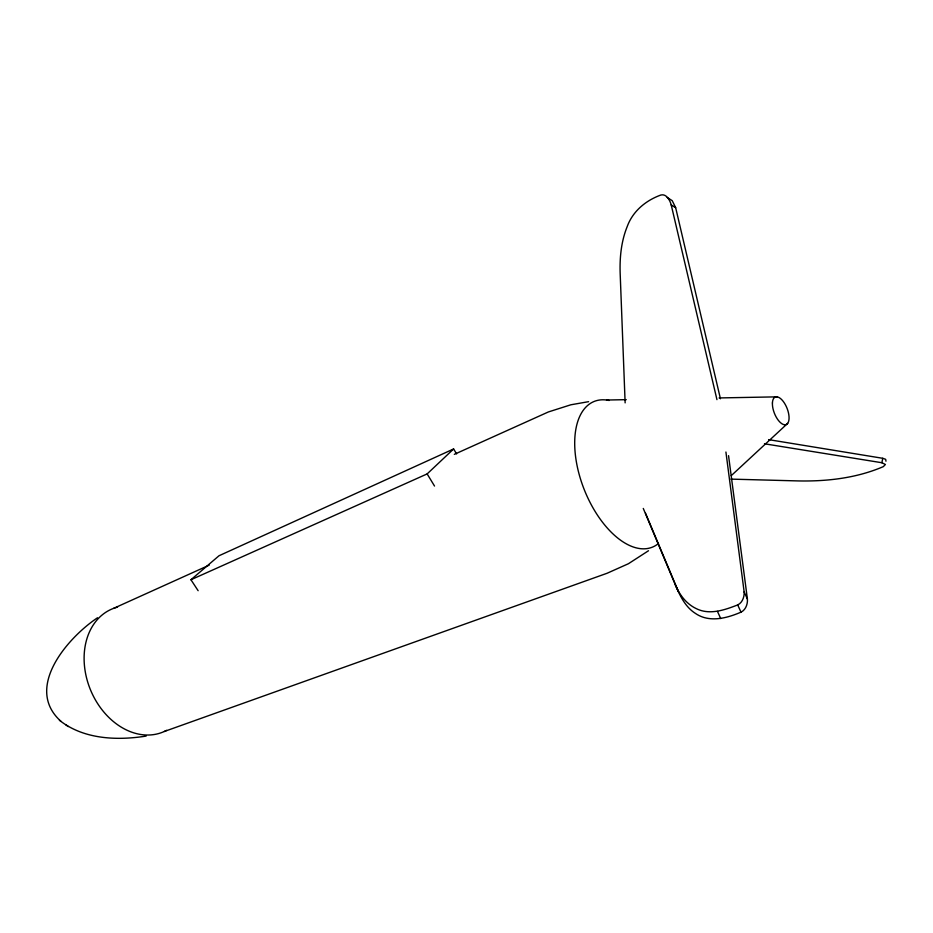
<?xml version="1.0" encoding="UTF-8"?>
<svg xmlns="http://www.w3.org/2000/svg" width="933" height="933" viewBox="0 0 933 933"><rect width="100%" height="100%" fill="white"/><g stroke="black" fill="none" stroke-linecap="round" stroke-linejoin="round"><path stroke-width="1.4" d="M764.477 443.781L881.872 462.733L882.758 458.301L885.685 459.328L885.965 461.217M198.134 590.706L190.95 579.743L427.139 473.917L453.613 448.96L456.587 453.893M731.25 475.643L787.697 423.36M190.95 579.743L219.01 555.753L453.613 448.96M648.505 550.738L628.434 563.719L607.091 573.259L164.301 731.484M97.522 617.763C67.596 637.775 23.71 688.157 61.03 721.396M113.721 608.316L209.167 565.176M454.324 454.348L548.406 411.943L570.833 404.794L588.595 401.668M643.28 508.45L675.387 584.968C679.481 594.729 686.28 603.814 696.006 608.491C709.477 615.43 724.661 609.984 737.7 604.922C742.423 602.695 744.487 596.817 744.137 591.86L725.921 452.027M675.387 584.968C679.947 595.709 685.277 607.01 695.517 613.471C709.325 622.929 726.9 618.229 741 612.153C745.724 609.937 747.788 604.036 747.415 599.091L728.545 455.654M146.154 736.079C116.975 740.709 83.457 739.414 59.42 720.229M606.543 400.035L626.241 399.662M719.086 397.936L777.119 396.852M730.912 479.119L797.785 480.915C826.836 481.545 856.436 478.186 883.341 466.628L885.405 464.482L881.872 462.733M768.594 439.63L882.758 458.301M667.188 197.458L672.226 200.677L675.667 207.709L720.439 398.764M625.133 402.869L620.165 273.357C619.629 257.59 621.191 241.484 627.139 226.742C632.679 211.29 645.718 200.478 660.961 194.985C666.512 193.586 670.022 200.455 671.212 204.922L675.667 207.709M65.975 724.941L68.237 726.574M427.139 473.917L434.521 486.046M737.7 604.922L741 612.153M717.465 611.407L720.731 618.567M744.137 591.86L747.415 599.091M645.508 513.162L678.548 591.849M671.212 204.922L716.952 399.639M658.465 543.496A78.442 41.903 68.3 0 1 581.947 483.422A78.442 41.903 68.3 0 1 609.191 400.49M166.68 730.306A66.605 50.977 67.6 0 1 90.139 688.997A66.605 50.977 67.6 0 1 117.535 607.138M772.419 402.986A14.8 6.799 68.5 0 0 784.455 424.76A14.8 6.799 68.5 0 0 785.341 404.642A14.8 6.799 68.5 0 0 772.419 402.986"/></g></svg>
